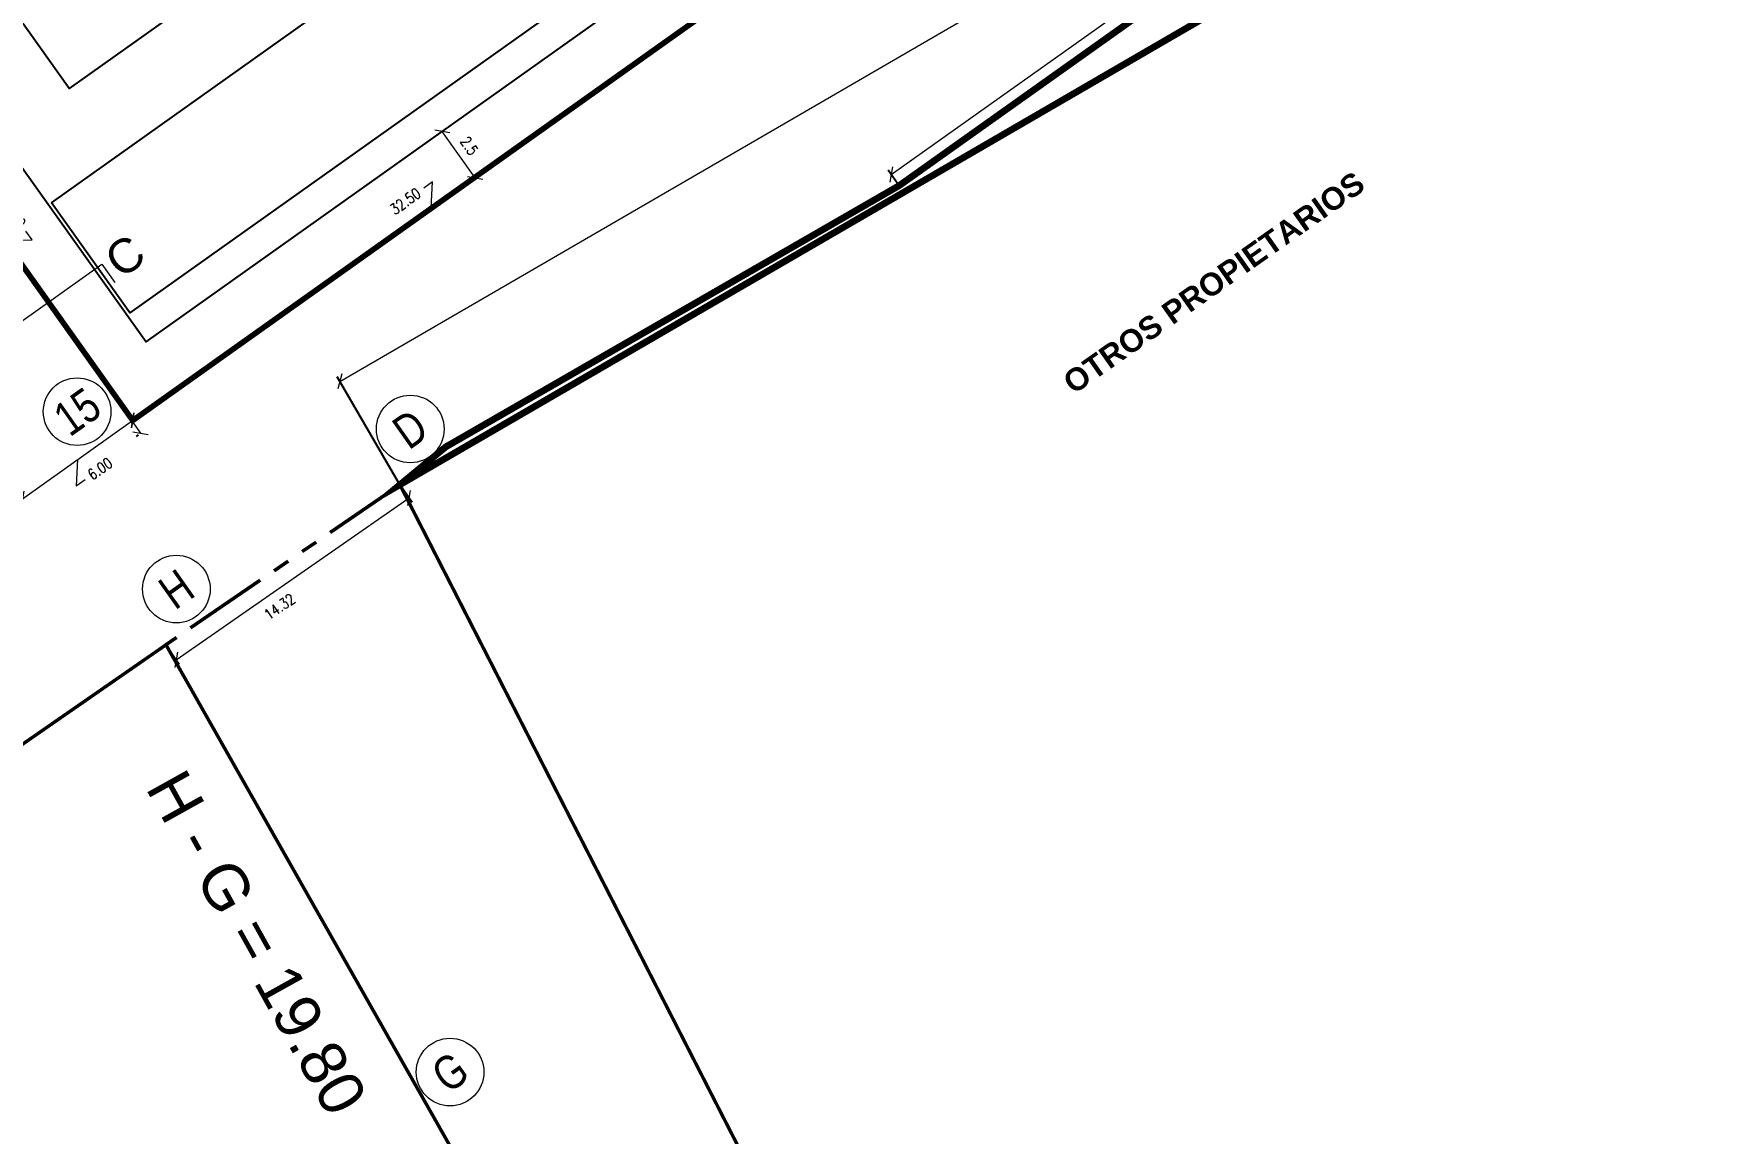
# Model space of a CAD drawing. Header units: metres. Extents: x 12 to 777, y -493 to 333.
# Drawn here: x 328 to 402.4, y -157.4 to -108.6 of the extents above; entities that cross this region are included whole.
import ezdxf
from ezdxf.enums import TextEntityAlignment as Align

# ---------------------------------------------------------------- set-up
doc = ezdxf.new("R2010")
doc.units = ezdxf.units.M
doc.header["$LTSCALE"] = 5
doc.header["$MEASUREMENT"] = 0
doc.linetypes.add('PHANTOM2', pattern=[1.25, 0.625, -0.125, 0.125, -0.125, 0.125, -0.125])
doc.layers.get('0').update_dxf_attribs({"color": 30})
for name, color, linetype, lineweight in [('A-ANNO-DIMS', 3, 'Continuous', 18), ('A-ANNO-TEXT', 3, 'Continuous', 18), ('G-ANNO-SYMB', 3, 'Continuous', 18), ('G-PLAN-OTLN', 7, 'Continuous', 35), ('U-ANNO-SYMB', 3, 'Continuous', 18), ('U-PROP-NEW', 1, 'PHANTOM2', 50)]:
    doc.layers.add(name, color=color, linetype=linetype, lineweight=lineweight)
doc.layers.add('U-BLDG', color=7, linetype='Continuous')
doc.layers.add('U-PROP', color=1, linetype='Continuous')
doc.styles.add('E-ARIAL', font='arial.ttf')
doc.styles.add('E-ROMANS', font='romans.shx', dxfattribs={"width": 0.8})
doc.dimstyles.new('E-0200_TICK_24', dxfattribs={"dimscale": 0.001, "dimtxt": 480, "dimasz": 480, "dimexe": 240, "dimexo": 120, "dimgap": 240, "dimtad": 0, "dimzin": 0, "dimdsep": 46, "dimtxsty": 'E-ROMANS', "dimblk": 'OBLIQUE', "dimcen": 240, "dimclrd": 256, "dimclre": 256, "dimclrt": 256, "dimadec": 0, "dimazin": 0, "dimtfac": 1, "dimtmove": 1, "dimatfit": 3, "dimldrblk": 'OPEN90', "dimfxl": 1, "dimtfill": 1, "dimtolj": 1, "dimtzin": 0, "dimlwd": -1, "dimarcsym": 0})

# ---------------------------------------------------------------- blocks, each defined once
blk = doc.blocks.new('_Oblique')
at = {"color": 0, "linetype": 'ByBlock', "lineweight": -2}
blk.add_line((-0.5, -0.5), (0.5, 0.5), dxfattribs=at)
blk = doc.blocks.new('*D304')
at = {"layer": 'A-ANNO-DIMS', "transparency": 16777216}
for p, q in [((427.4370989546886, -71.22163325736295), (399.7903676045174, -90.8784260172556)), ((366.0105338743517, -114.895847197622), (398.1473305216841, -92.04662340829634))]:
    blk.add_line(p, q, dxfattribs=at)
at = {"layer": 'A-ANNO-DIMS', "lineweight": -2, "transparency": 16777216}
for p, q in [((427.7221180484423, -71.6225046716842), (427.2980278367076, -71.02603360464468)), ((366.2929564735971, -115.2930667147595), (365.8714627563706, -114.7002475449037))]:
    blk.add_line(p, q, dxfattribs=at)
at = {"layer": 'A-ANNO-DIMS', "transparency": 16777216, "xscale": 0.48, "yscale": 0.48, "zscale": 0.48}
for p, rotation in [((427.4370989546886, -71.22163325736295), 35.41278118758976), ((366.0105338743517, -114.895847197622), 215.4127811875897)]:
    blk.add_blockref('_Oblique', p, dxfattribs=dict(at, rotation=rotation))
at = {"layer": 'A-ANNO-DIMS', "transparency": 16777216, "insert": (398.8723370085686, -91.32678319704152), "char_height": 0.48, "attachment_point": 5, "rotation": 35.41278118758975, "style": 'E-ROMANS', "bg_fill": 3, "box_fill_scale": 1.25, "bg_fill_color": 256, "bg_fill_true_color": 13158600, "bg_fill_transparency": 0}
blk.add_mtext('\\A1;75.37', dxfattribs=at)
blk = doc.blocks.new('_Open90')
at = {"color": 0, "linetype": 'ByBlock', "lineweight": -2}
for p, q in [((0, 0), (-1, 0)), ((-0.5, 0.5), (0, 0)), ((0, 0), (-0.5, -0.5))]:
    blk.add_line(p, q, dxfattribs=at)
blk = doc.blocks.new('*D324')
at = {"layer": 'A-ANNO-DIMS', "lineweight": -2, "transparency": 16777216}
for p, q in [((320.4612205704038, -109.3299863114004), (320.3597565906626, -109.4021599313533)), ((332.6275144613762, -126.4415396985911), (332.5297294354154, -126.5110963956453))]:
    blk.add_line(p, q, dxfattribs=at)
at = {"layer": 'A-ANNO-DIMS', "transparency": 16777216}
for p, q in [((320.5553263342413, -109.2630467565761), (332.7252991789942, -126.3719832208681)), ((327.9156089440844, -117.7939402714099), (327.6373825945301, -117.4028007842525)), ((326.6403127566177, -117.8175149887221), (327.9156089440844, -117.7939402714099))]:
    blk.add_line(p, q, dxfattribs=at)
at = {"layer": 'A-ANNO-DIMS', "transparency": 16777216, "xscale": 0.48, "yscale": 0.48, "zscale": 0.48}
for p, rotation in [((320.5553263342413, -109.2630467565761), 125.4251015630024), ((332.7252991789942, -126.3719832208681), 305.4251015630024)]:
    blk.add_blockref('_Oblique', p, dxfattribs=dict(at, rotation=rotation))
at = {"layer": 'A-ANNO-DIMS', "transparency": 16777216, "insert": (327.0531072604662, -116.5814078612221), "char_height": 0.48, "attachment_point": 5, "rotation": 305.42510156300244, "style": 'E-ROMANS', "bg_fill": 3, "box_fill_scale": 1.25, "bg_fill_color": 256, "bg_fill_true_color": 13158600, "bg_fill_transparency": 0}
blk.add_mtext('\\A1;21.00', dxfattribs=at)
blk = doc.blocks.new('*D343')
at = {"layer": 'A-ANNO-DIMS', "lineweight": -2, "transparency": 16777216}
for p, q in [((332.3058582265463, -125.7041797908564), (332.2355543718898, -125.6053443868784)), ((327.4196218959911, -129.1782879488442), (327.350065308602, -129.0805030770541))]:
    blk.add_line(p, q, dxfattribs=at)
at = {"layer": 'A-ANNO-DIMS', "transparency": 16777216}
for p, q in [((327.4891784833792, -129.2760728206328), (332.374667546667, -125.8009141304571)), ((329.931923015023, -127.538493475545), (329.873016697572, -128.6978351903702)), ((329.873016697572, -128.6978351903702), (330.2641561847292, -128.419608840816))]:
    blk.add_line(p, q, dxfattribs=at)
at = {"layer": 'A-ANNO-DIMS', "transparency": 16777216, "xscale": 0.48, "yscale": 0.48, "zscale": 0.48}
for p, rotation in [((332.374667546667, -125.8009141304571), 35.42510156300243), ((327.4891784833792, -129.2760728206328), 215.4251015630024)]:
    blk.add_blockref('_Oblique', p, dxfattribs=dict(at, rotation=rotation))
at = {"layer": 'A-ANNO-DIMS', "transparency": 16777216, "insert": (330.9290933128968, -127.9466240465737), "char_height": 0.48, "attachment_point": 5, "rotation": 35.42510156300243, "style": 'E-ROMANS', "bg_fill": 3, "box_fill_scale": 1.25, "bg_fill_color": 256, "bg_fill_true_color": 13158600, "bg_fill_transparency": 0}
blk.add_mtext('\\A1;6.00', dxfattribs=at)
blk = doc.blocks.new('*D345')
at = {"layer": 'A-ANNO-DIMS', "transparency": 16777216}
for p, q in [((332.3746675466666, -125.8009141304555), (358.8618232995743, -106.9600021356978)), ((345.6769540467701, -115.2208384939928), (345.2858145596127, -115.4990648435471)), ((345.6182454231205, -116.3804581330767), (345.6769540467701, -115.2208384939928))]:
    blk.add_line(p, q, dxfattribs=at)
at = {"layer": 'A-ANNO-DIMS', "lineweight": -2, "transparency": 16777216}
for p, q in [((358.7970653618746, -106.8689633588824), (358.7227101247972, -106.7644323921191)), ((332.3058582265475, -125.7041797908569), (332.2355543718895, -125.6053443868768))]:
    blk.add_line(p, q, dxfattribs=at)
at = {"layer": 'A-ANNO-DIMS', "transparency": 16777216, "xscale": 0.48, "yscale": 0.48, "zscale": 0.48}
for p, rotation in [((358.8618232995743, -106.9600021356978), 35.42510156300243), ((332.3746675466666, -125.8009141304555), 215.4251015630024)]:
    blk.add_blockref('_Oblique', p, dxfattribs=dict(at, rotation=rotation))
at = {"layer": 'A-ANNO-DIMS', "transparency": 16777216, "insert": (344.4644216365824, -116.083340177611), "char_height": 0.48, "attachment_point": 5, "rotation": 35.42510156300243, "style": 'E-ROMANS', "bg_fill": 3, "box_fill_scale": 1.25, "bg_fill_color": 256, "bg_fill_true_color": 13158600, "bg_fill_transparency": 0}
blk.add_mtext('\\A1;32.50', dxfattribs=at)
blk = doc.blocks.new('*D353')
at = {"layer": 'A-ANNO-DIMS', "lineweight": -2, "transparency": 16777216}
for p, q in [((438.4280217096881, -73.81955005787589), (435.7053536084558, -69.13046977073034)), ((344.1658198326473, -128.5519654754776), (341.443151731415, -123.8628851883321))]:
    blk.add_line(p, q, dxfattribs=at)
at = {"layer": 'A-ANNO-DIMS', "transparency": 16777216}
for p, q in [((341.5636634717833, -124.0704349906288), (435.825865348824, -69.33801957302708)), ((388.6947644103037, -96.70422728182797), (392.2231049800183, -102.6335769439478)), ((392.2231049800183, -102.6335769439478), (392.6382045846118, -102.3925534632113))]:
    blk.add_line(p, q, dxfattribs=at)
at = {"layer": 'A-ANNO-DIMS', "transparency": 16777216, "xscale": 0.48, "yscale": 0.48, "zscale": 0.48}
for p, rotation in [((435.825865348824, -69.33801957302708), 30.14116917634843), ((341.5636634717833, -124.0704349906288), 210.1411691763485)]:
    blk.add_blockref('_Oblique', p, dxfattribs=dict(at, rotation=rotation))
at = {"layer": 'A-ANNO-DIMS', "transparency": 16777216, "insert": (393.644326959555, -101.8083584551404), "char_height": 0.48, "attachment_point": 5, "rotation": 30.141169176348438, "style": 'E-ROMANS', "bg_fill": 3, "box_fill_scale": 1.25, "bg_fill_color": 256, "bg_fill_true_color": 13158600, "bg_fill_transparency": 0}
blk.add_mtext('\\A1;109.00', dxfattribs=at)
blk = doc.blocks.new('*D366')
at = {"layer": 'A-ANNO-DIMS', "transparency": 16777216}
blk.add_line((334.3062457246225, -136.4243082161642), (344.6324294112707, -129.2397851332007), dxfattribs=at)
at = {"layer": 'A-ANNO-DIMS', "lineweight": -2, "transparency": 16777216}
for p, q in [((344.2946104542604, -128.7542441219689), (344.7694989141286, -129.4367926238864)), ((333.9684267676122, -135.9387672049324), (334.4433152274804, -136.6213157068499))]:
    blk.add_line(p, q, dxfattribs=at)
at = {"layer": 'A-ANNO-DIMS', "transparency": 16777216, "xscale": 0.48, "yscale": 0.48, "zscale": 0.48}
for p, rotation in [((344.6324294112707, -129.2397851332007), 34.82856815391145), ((334.3062457246225, -136.4243082161642), 214.8285681539115)]:
    blk.add_blockref('_Oblique', p, dxfattribs=dict(at, rotation=rotation))
at = {"layer": 'A-ANNO-DIMS', "transparency": 16777216, "insert": (338.8898249617357, -134.0637033338337), "char_height": 0.48, "attachment_point": 5, "rotation": 34.828568153911455, "style": 'E-ROMANS', "bg_fill": 3, "box_fill_scale": 1.25, "bg_fill_color": 256, "bg_fill_true_color": 13158600, "bg_fill_transparency": 0}
blk.add_mtext('\\A1;14.32', dxfattribs=at)
blk = doc.blocks.new('*D367')
at = {"layer": 'A-ANNO-DIMS', "lineweight": -2, "transparency": 16777216}
for p, q in [((343.0287238481454, -115.1746142842947), (346.3006241817653, -112.847237694055)), ((344.4873674274032, -117.2293070265776), (347.7611972460098, -114.9005579500972))]:
    blk.add_line(p, q, dxfattribs=at)
at = {"layer": 'A-ANNO-DIMS', "transparency": 16777216}
blk.add_line((347.5656275024311, -115.0396711248743), (346.1050544381867, -112.9863508688321), dxfattribs=at)
at = {"layer": 'A-ANNO-DIMS', "transparency": 16777216, "xscale": 0.48, "yscale": 0.48, "zscale": 0.48, "rotation": 305.4251015630024}
blk.add_blockref('_Oblique', (347.5656275024311, -115.0396711248743), dxfattribs=at)
at = {"layer": 'A-ANNO-DIMS', "transparency": 16777216, "insert": (347.3008636100061, -113.6255830257411), "char_height": 0.48, "attachment_point": 5, "rotation": 305.42510156300244, "style": 'E-ROMANS', "bg_fill": 3, "box_fill_scale": 1.25, "bg_fill_color": 256, "bg_fill_true_color": 13158600, "bg_fill_transparency": 0}
blk.add_mtext('\\A1;2.5', dxfattribs=at)
at = {"layer": 'A-ANNO-DIMS', "transparency": 16777216, "xscale": 0.48, "yscale": 0.48, "zscale": 0.48, "rotation": 125.4251015630024}
blk.add_blockref('_Oblique', (346.1050544381867, -112.9863508688321), dxfattribs=at)

msp = doc.modelspace()

# ---------------------------------------------------------------- linework, layer by layer
at = {"layer": 'G-ANNO-SYMB'}
msp.add_circle((346.4519224427117, -154.70873966009), 1.499999999999529, dxfattribs=at)

# ---------------------------------------------------------------- texts
at = {"layer": 'A-ANNO-TEXT', "style": 'E-ARIAL', "width": 0.8}
msp.add_text('G', height=1.499999999999529, rotation=35.16160712248679, dxfattribs=at).set_placement((346.4519224427117, -154.70873966009), align=Align.MIDDLE_CENTER)
at = {"layer": 'A-ANNO-TEXT', "insert": (334.6679401701379, -141.1196845383365), "char_height": 1.999999999999372, "width": 21.62644831712736, "attachment_point": 1, "rotation": 299.0781974010463, "style": 'E-ARIAL'}
msp.add_mtext('{\\fArial|b0|i0|c0|p34;H - G = 19.80}', dxfattribs=at)

# ---------------------------------------------------------------- dimensions: what is measured, and where the dimension line sits
at = {"layer": 'A-ANNO-DIMS', "color": 3}
for base, p1, p2, angle, picture, middle in [((427.4370989546886, -71.22163325736295), (366.3624920325876, -115.3908665411186), (427.7916536074329, -71.72030449804333), 35.41278118758976, '*D304', (398.8723370085686, -91.32678319704152)), ((332.7252991789942, -126.3719832208681), (320.5590054421932, -109.2604297240118), (332.7252993331656, -126.3719831112026), 125.4251015630024, '*D324', (327.498269419753, -117.2072310406738))]:
    dim = msp.add_linear_dim(base=base, p1=p1, p2=p2, angle=angle, dimstyle='E-0200_TICK_24', dxfattribs=at)
    dim.commit()
    dim.dimension.update_dxf_attribs({"geometry": picture, "text_midpoint": middle, "dimtype": 160})

# ---------------------------------------------------------------- next in the draw order: dimensions: what is measured, and where the dimension line sits
dim = msp.add_linear_dim(base=(332.374667546667, -125.8009141304571), p1=(327.4891784833796, -129.2760728206335), p2=(332.3754148139349, -125.8019646626458), angle=35.42510156300243, dimstyle='E-0200_TICK_24', dxfattribs=at)
dim.commit()
dim.dimension.update_dxf_attribs({"geometry": '*D343', "text_midpoint": (330.459725928308, -128.2804956660388), "dimtype": 160})

# ---------------------------------------------------------------- next in the draw order: linework, layer by layer
at = {"layer": 'G-ANNO-SYMB'}
msp.add_circle((329.9148692859051, -125.414469500824), 1.499999999999529, dxfattribs=at)
at = {"layer": 'U-ANNO-SYMB', "ltscale": 5}
msp.add_lwpolyline([(320.5916155446289, -127.5063960965217), (320.0119130204187, -126.6915679039407), (331.0120936202634, -118.8655838271102), (331.5917961444727, -119.6804120196912)], dxfattribs=at)

# ---------------------------------------------------------------- next in the draw order: texts
at = {"layer": 'A-ANNO-TEXT', "style": 'E-ARIAL', "width": 0.8}
msp.add_text('15', height=1.499999999999529, rotation=35.16160712248679, dxfattribs=at).set_placement((329.9148692859051, -125.414469500824), align=Align.MIDDLE_CENTER)

# ---------------------------------------------------------------- next in the draw order: dimensions: what is measured, and where the dimension line sits
at = {"layer": 'A-ANNO-DIMS', "color": 3}
dim = msp.add_linear_dim(base=(358.8618232995743, -106.9600021356978), p1=(332.375414813936, -125.8019646626462), p2=(358.8666219492632, -106.9667482306718), angle=35.42510156300243, dimstyle='E-0200_TICK_24', dxfattribs=at)
dim.commit()
dim.dimension.update_dxf_attribs({"geometry": '*D345', "text_midpoint": (345.0902448160341, -115.6381780183242), "dimtype": 160})

# ---------------------------------------------------------------- next in the draw order: linework, layer by layer
at = {"layer": 'U-BLDG'}
msp.add_lwpolyline([(319.0431355006631, -96.28539315362423), (323.9331267806394, -92.80861523111116), (334.4494398324978, -107.5995165389286), (329.5594485525203, -111.0762944614412)], close=True, dxfattribs=at)

# ---------------------------------------------------------------- next in the draw order: texts
at = {"layer": 'A-ANNO-TEXT', "insert": (331.8700767265193, -119.580459306977), "char_height": 1.499999999999529, "attachment_point": 7, "rotation": 35.77410521716894, "style": 'E-ARIAL'}
msp.add_mtext('C', dxfattribs=at)

# ---------------------------------------------------------------- next in the draw order: dimensions: what is measured, and where the dimension line sits
at = {"layer": 'A-ANNO-DIMS', "color": 3}
dim = msp.add_linear_dim(base=(435.825865348824, -69.33801957302708), p1=(344.2260757028314, -128.655740376626), p2=(438.4882775798721, -73.92332495902428), angle=30.14116917634845, dimstyle='E-0200_TICK_24', dxfattribs=at)
dim.commit()
dim.dimension.update_dxf_attribs({"geometry": '*D353', "text_midpoint": (392.8457543869085, -102.272041722843), "dimtype": 161})

# ---------------------------------------------------------------- next in the draw order: linework, layer by layer
at = {"layer": 'G-ANNO-SYMB'}
msp.add_circle((344.6860047341909, -126.1842936755766), 1.499999999999529, dxfattribs=at)
at = {"layer": 'U-BLDG'}
msp.add_lwpolyline([(328.7782415571139, -116.1449313202379), (350.906206041562, -100.4119751686167), (354.379601030279, -105.2972084464632), (332.2516365458309, -121.030164598084)], close=True, dxfattribs=at)

# ---------------------------------------------------------------- next in the draw order: texts
at = {"layer": 'A-ANNO-TEXT', "style": 'E-ARIAL', "width": 0.8}
msp.add_text('D', height=1.499999999999529, rotation=35.16160712248679, dxfattribs=at).set_placement((344.6860047341909, -126.1842936755766), align=Align.MIDDLE_CENTER)
at = {"layer": 'A-ANNO-TEXT', "insert": (373.5259857864976, -123.8594498115208), "char_height": 0.999999999999686, "attachment_point": 1, "rotation": 35.16160712249023, "style": 'E-ARIAL'}
msp.add_mtext('{\\fArial|b1|i0|c0|p34;OTROS PROPIETARIOS}', dxfattribs=at)

# ---------------------------------------------------------------- next in the draw order: dimensions: what is measured, and where the dimension line sits
at = {"layer": 'A-ANNO-DIMS', "color": 3}
dim = msp.add_linear_dim(base=(344.6324294112707, -129.2397851332007), p1=(333.8998920161832, -135.8402634595896), p2=(344.2260757028314, -128.655740376626), angle=34.82856815391151, text='14.32', dimstyle='E-0200_TICK_24', dxfattribs=at)
dim.commit()
dim.dimension.update_dxf_attribs({"geometry": '*D366', "text_midpoint": (338.8898249617357, -134.0637033338337), "dimtype": 161})

# ---------------------------------------------------------------- next in the draw order: linework, layer by layer
at = {"layer": 'G-ANNO-SYMB'}
msp.add_circle((334.3140908970888, -133.2850061296826), 1.499999999999529, dxfattribs=at)
at = {"layer": 'U-PROP-NEW', "ltscale": 1.2}
msp.add_line((344.2260757028314, -128.655740376626), (333.8541303213117, -135.7565133071521), dxfattribs=at)

# ---------------------------------------------------------------- next in the draw order: texts
at = {"layer": 'A-ANNO-TEXT', "style": 'E-ARIAL', "width": 0.8}
msp.add_text('H', height=1.499999999999529, rotation=35.16160712248679, dxfattribs=at).set_placement((334.3140908970888, -133.2850061296826), align=Align.MIDDLE_CENTER)

# ---------------------------------------------------------------- next in the draw order: dimensions: what is measured, and where the dimension line sits
at = {"layer": 'A-ANNO-DIMS', "color": 3}
dim = msp.add_linear_dim(base=(346.1050544381867, -112.9863508688321), p1=(344.389582555614, -117.2988636139662), p2=(342.9309389763562, -115.2441708716833), angle=125.4251015630024, text='2.5', dimstyle='E-0200_TICK_24', dxfattribs=at)
dim.commit()
dim.dimension.update_dxf_attribs({"geometry": '*D367', "text_midpoint": (347.3008636100061, -113.6255830257411), "dimtype": 160})

# ---------------------------------------------------------------- next in the draw order: linework, layer by layer
at = {"layer": 'G-PLAN-OTLN', "ltscale": 0.4, "const_width": 0.2499999999999216, "flags": 128}
msp.add_lwpolyline([(320.2090767020077, -108.6898508097015), (332.3793472916784, -125.8069973128158), (332.3793784873192, -125.8069751327516), (332.3793784873192, -125.8069751327516), (332.3793784873192, -125.8069751327516), (332.3793784873192, -125.8069751327516), (358.8705551848295, -106.971780342029)], dxfattribs=at)
at = {"layer": 'U-BLDG', "ltscale": 0.4, "flags": 128}
msp.add_lwpolyline([(320.7979156055246, -105.2036969482515), (332.9681861951947, -122.320843451364), (355.3844013233786, -106.3829414385118), (343.2138415884958, -89.26538826071328), (352.1750706840178, -82.89396514479358), (364.3456304189024, -100.0115183225912), (386.7619161037865, -84.07356614400942), (374.5912756769351, -66.95607032708813), (383.552510753598, -60.58464295858403), (395.7231009315014, -77.70217450244718), (418.1127720533541, -61.78314524619054, -0.0003035855436770561)], format="xyb", dxfattribs=at)
at = {"layer": 'U-PROP', "ltscale": 0.8, "const_width": 0.1499999999999529, "flags": 128}
msp.add_lwpolyline([(438.4882459471394, -73.9233854365998), (344.2260440700995, -128.6558008542024), (385.1830711506648, -208.7964393137195), (377.4755583445224, -212.7499905586837), (333.8541303213117, -135.7565133071521), (327.5253109766347, -140.1451332556344), (316.742037207913, -148.6096665026848), (309.1313989793828, -153.9259810677831), (292.0466368276823, -163.2791960772711), (285.2035886492092, -146.9452611700658), (279.0497442399592, -132.2112196917428), (274.2894532922423, -121.0038742916167), (268.9690640620997, -107.9100345100783), (257.2240029361135, -78.79520976301774), (288.5027366239874, -55.70958093434319)], dxfattribs=at)
at = {"layer": 'U-PROP-NEW', "ltscale": 1.2, "const_width": 0.2999999999999999}
msp.add_lwpolyline([(474.3005626870138, -72.02966324355475), (474.5122440366151, -72.4740264187094), (474.5122440366147, -72.47402641870985), (446.1423805291899, -85.91798604817677), (438.4882775798712, -73.92332495902383), (344.2260757028314, -128.655740376626), (346.2629022729145, -126.9773649788408), (366.3624920325876, -115.3908665411186), (427.7998764388294, -71.70820903557114, -0.2048255611842108), (436.7574965880051, -70.11218663733462, -0.02955970135775253), (446.5203913092719, -74.16536623694174, 0.05579354069279138), (454.8020739882329, -77.0155548392172, 0.1530225090856329), (465.743981020187, -76.06564914842511), (474.3005626870138, -72.02966324355475)], format="xyb", close=True, dxfattribs=at)

doc.saveas('drawing.dxf')
